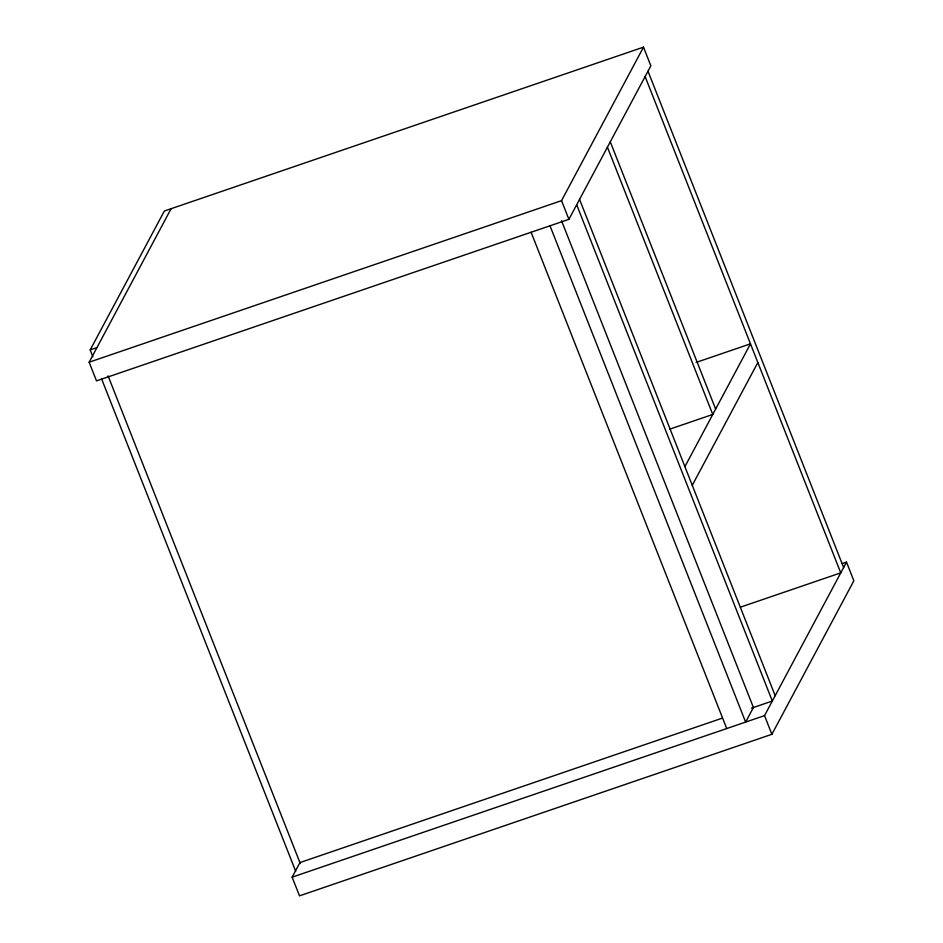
<?xml version="1.0" encoding="UTF-8"?>
<svg xmlns="http://www.w3.org/2000/svg" width="943" height="943" viewBox="0 0 943 943"><rect width="100%" height="100%" fill="white"/><g stroke="black" fill="none" stroke-linecap="round" stroke-linejoin="round"><path stroke-width="1.41" d="M92.885 356.772L90.186 349.924L164.365 211.008L643.503 47.15L650.859 65.833L568.9 219.33L96.504 380.878L89.149 362.206L171.107 208.698M89.149 362.206L561.533 200.659L643.503 47.15M842.311 563.549L846.496 562.122L853.851 580.794L771.893 734.302L299.497 895.85L292.141 877.167L299.709 862.986M684.901 466.644L750.475 343.841L696.134 362.418M692.268 485.315L757.842 362.513M292.141 877.167L764.525 715.631L846.496 562.122M90.186 349.924L96.929 347.613M669.589 429.218L712.767 414.449L607.422 147.191M740.42 607.174L840.755 572.861L645.13 76.572M299.921 862.586L722.149 718.201M751.418 708.193L772.317 701.038L576.68 204.749M647.994 71.197L843.62 567.497M610.286 141.815L715.643 409.073M579.556 199.374L775.181 695.675M561.533 200.659L568.9 219.33M764.525 715.631L771.893 734.302M561.556 220.78L753.422 707.509L745.63 722.09L550.005 225.79M531.109 232.261L726.735 728.55M108.068 375.868L300.275 863.482M101.514 378.662L295.689 871.261"/></g></svg>
